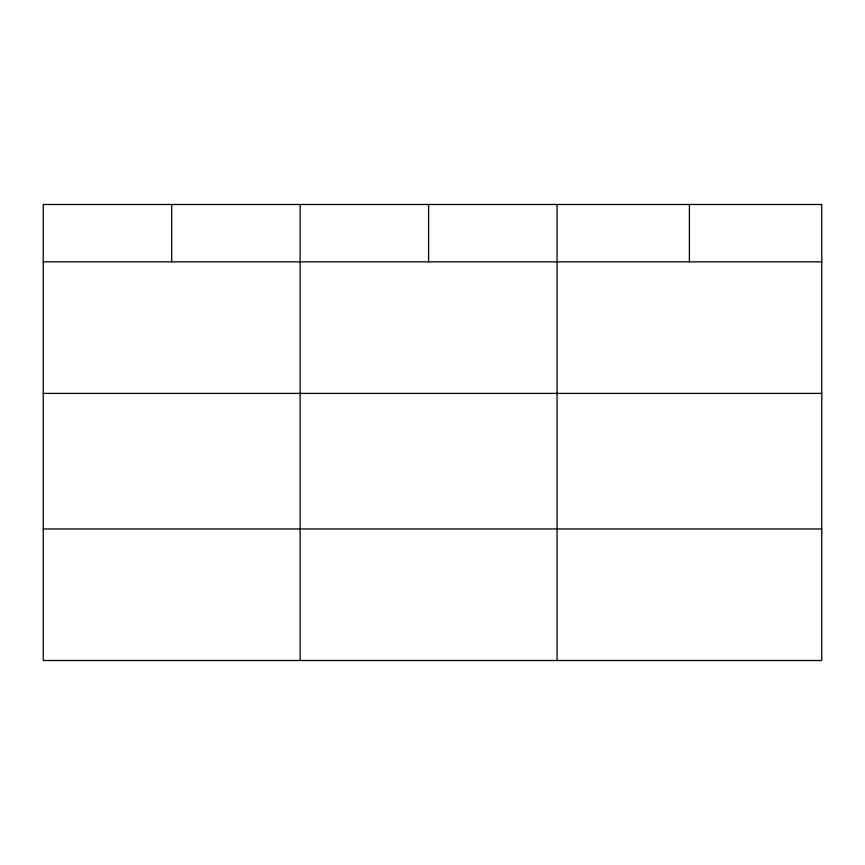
<?xml version="1.0" encoding="UTF-8"?>
<svg xmlns="http://www.w3.org/2000/svg" width="865" height="865" viewBox="0 0 865 865"><rect width="100%" height="100%" fill="white"/><g stroke="black" fill="none" stroke-linecap="round" stroke-linejoin="round"><path stroke-width="1.3" d="M821.75 393.402L821.75 204.486L43.25 204.486L43.25 660.514L821.75 660.514L821.75 393.402L43.25 393.402M43.25 261.846L821.75 261.846M43.25 528.958L821.75 528.958M689.405 204.486L689.405 261.846M557.06 204.486L557.06 660.514M428.608 204.486L428.608 261.846M300.155 204.486L300.155 660.514M171.703 204.486L171.703 261.846"/></g></svg>
